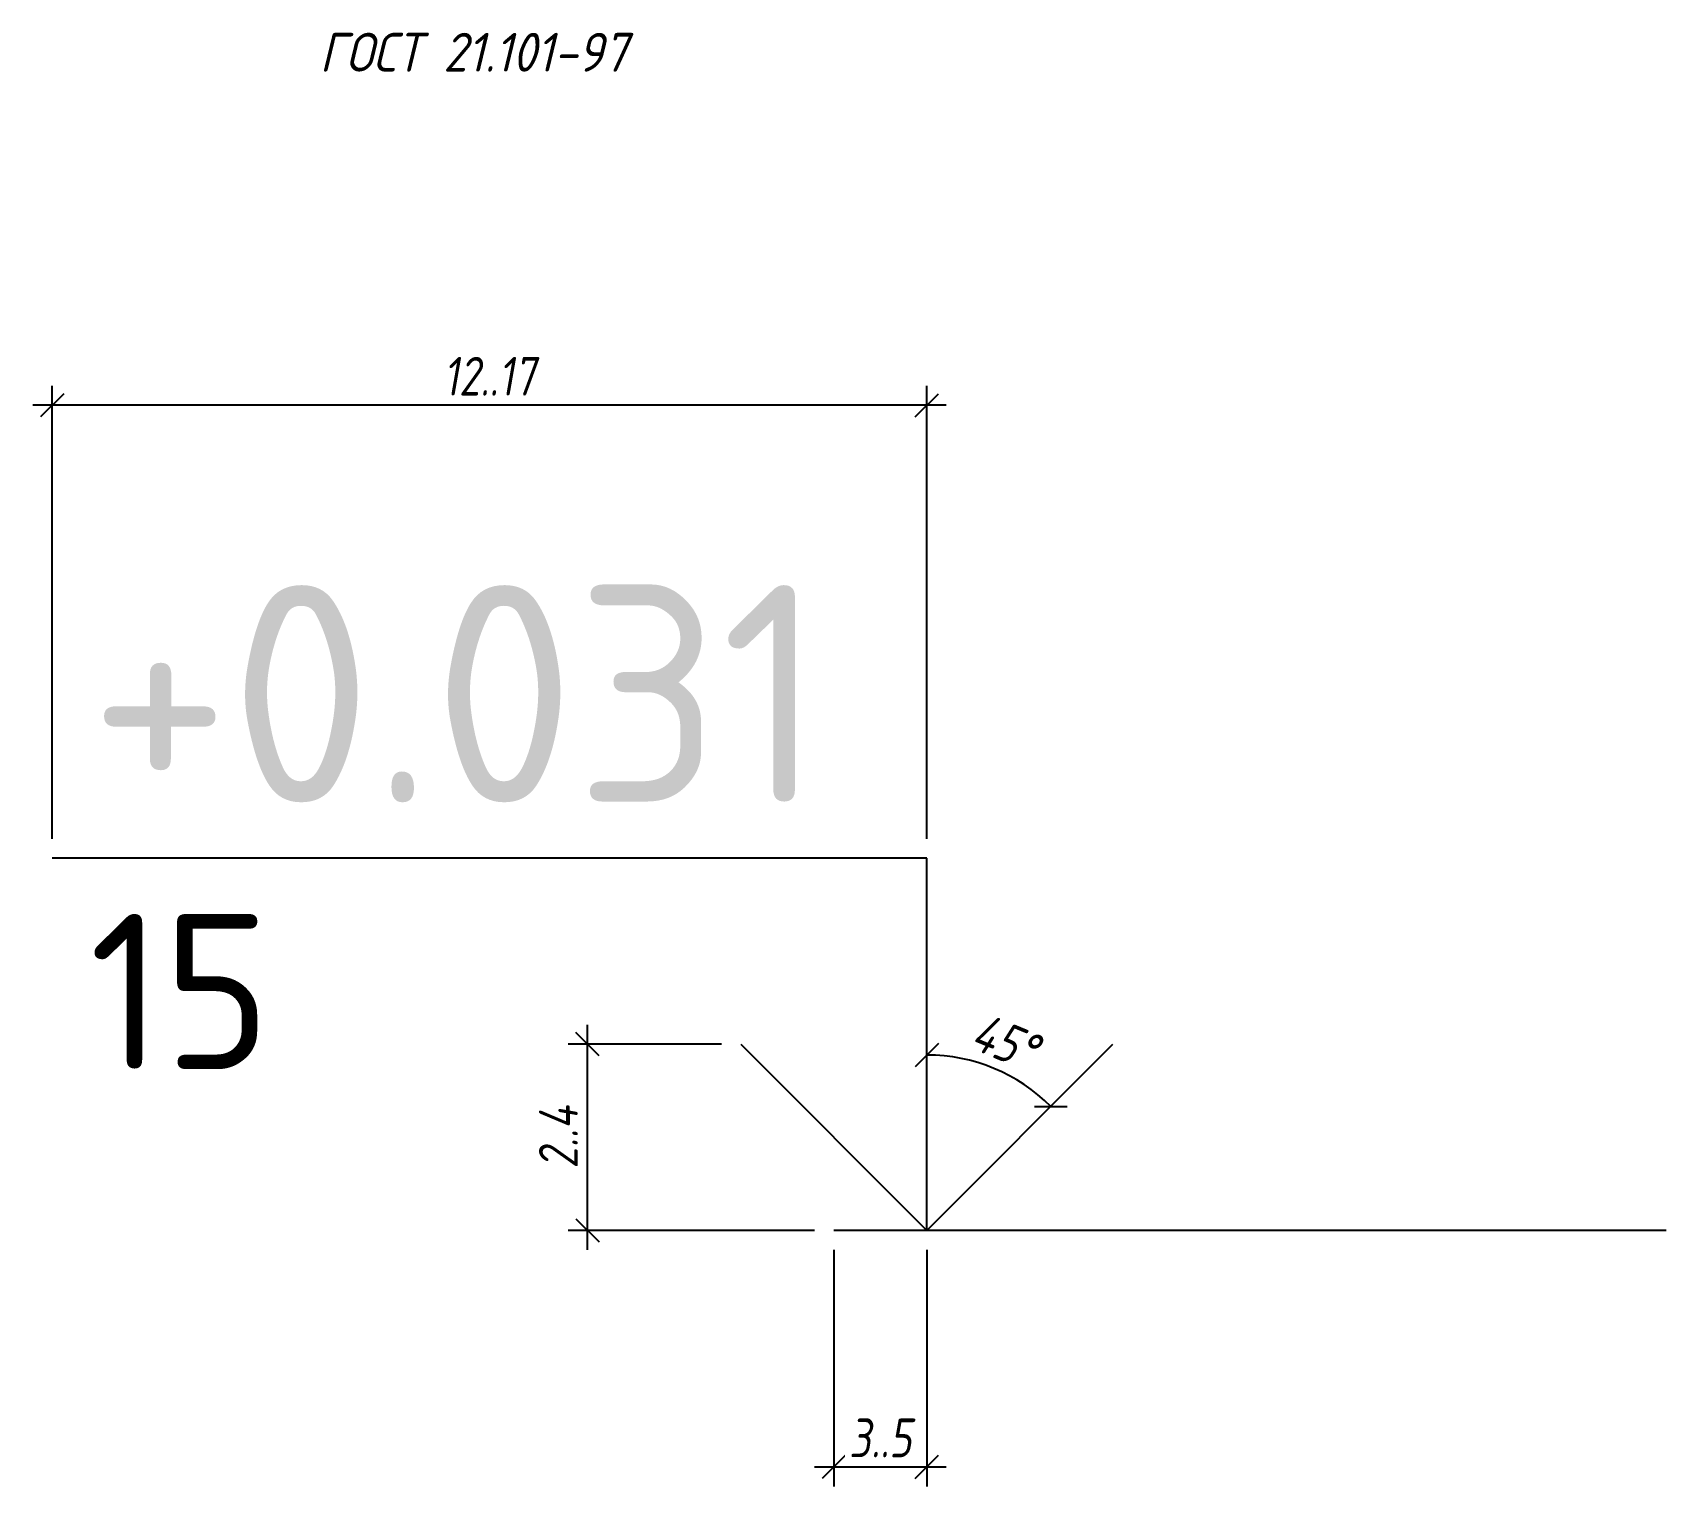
# Model space of a CAD drawing. Header units: metres. Extents: x 4295.2 to 4321.5, y 2626.8 to 2650.2.
import ezdxf

# ---------------------------------------------------------------- set-up
doc = ezdxf.new("R2010")
doc.units = ezdxf.units.M
doc.styles.add('GOST-2.304_Type-B', font='GOST Common.ttf')
doc.styles.add('MpTextStyle', font='isocpeur.ttf', dxfattribs={"width": 0.8, "oblique": 10, "height": 2.5})
doc.styles.add('PIK', font='isocpeui.ttf', dxfattribs={"width": 0.9})
doc.dimstyles.new('MpDimStyle', dxfattribs={"dimscale": 100, "dimtxt": 2.5, "dimasz": 1.5, "dimexe": 1.25, "dimexo": 1.25, "dimtad": 1, "dimdec": 0, "dimdsep": 46, "dimtxsty": 'MpTextStyle', "dimblk": 'OBLIQUE', "dimblk1": 'OBLIQUE', "dimblk2": 'OBLIQUE', "dimcen": 2.5, "dimdle": 1.25, "dimadec": 0, "dimazin": 0, "dimtfac": 1, "dimtdec": 0, "dimtix": 1, "dimtmove": 2, "dimatfit": 3, "dimfxl": 1, "dimtfill": 1, "dimarcsym": 0})

# ---------------------------------------------------------------- blocks, each defined once
blk = doc.blocks.new('_Oblique')
at = {"color": 0, "linetype": 'ByBlock', "lineweight": -2}
blk.add_line((-0.5, -0.5), (0.5, 0.5), dxfattribs=at)
blk = doc.blocks.new('*D6')
at = {"color": 0, "lineweight": -2, "transparency": 16777216}
for p, q in [((4308.063, 2630.624), (4308.063, 2626.811)), ((4309.563, 2630.624), (4309.563, 2626.811)), ((4307.751, 2627.124), (4309.876, 2627.124))]:
    blk.add_line(p, q, dxfattribs=at)
at = {"layer": 'Defpoints', "color": 0, "transparency": 16777216}
for p in [(4308.063, 2630.937, 0.039), (4309.563, 2630.937), (4309.563, 2627.124)]:
    blk.add_point(p, dxfattribs=at)
at = {"color": 0, "lineweight": -2, "transparency": 16777216, "xscale": 0.375, "yscale": 0.375, "zscale": 0.375, "rotation": 180}
blk.add_blockref('_Oblique', (4308.063, 2627.124), dxfattribs=at)
at = {"color": 0, "lineweight": -2, "transparency": 16777216, "xscale": 0.375, "yscale": 0.375, "zscale": 0.375}
blk.add_blockref('_Oblique', (4309.563, 2627.124), dxfattribs=at)
at = {"color": 0, "transparency": 16777216, "insert": (4308.813, 2627.592), "char_height": 0.625, "attachment_point": 5, "style": 'MpTextStyle', "bg_fill": 3, "box_fill_scale": 1.1, "bg_fill_color": 256, "bg_fill_true_color": 13158600, "bg_fill_transparency": 0}
blk.add_mtext('3..5', dxfattribs=at)
blk = doc.blocks.new('*D7')
at = {"color": 0, "lineweight": -2, "transparency": 16777216}
for p, q in [((4304.093, 2630.624), (4304.093, 2634.249)), ((4306.251, 2633.937), (4303.781, 2633.937)), ((4307.751, 2630.937), (4303.781, 2630.937))]:
    blk.add_line(p, q, dxfattribs=at)
at = {"layer": 'Defpoints', "color": 0, "transparency": 16777216}
for p in [(4304.093, 2633.937), (4306.563, 2633.937), (4308.063, 2630.937, 0.039)]:
    blk.add_point(p, dxfattribs=at)
at = {"color": 0, "lineweight": -2, "transparency": 16777216, "xscale": 0.375, "yscale": 0.375, "zscale": 0.375}
for p, rotation in [((4304.093, 2633.937), 90), ((4304.093, 2630.937), 270)]:
    blk.add_blockref('_Oblique', p, dxfattribs=dict(at, rotation=rotation))
at = {"color": 0, "transparency": 16777216, "insert": (4303.624, 2632.437), "char_height": 0.625, "attachment_point": 5, "rotation": 90, "style": 'MpTextStyle', "bg_fill": 3, "box_fill_scale": 1.1, "bg_fill_color": 256, "bg_fill_true_color": 13158600, "bg_fill_transparency": 0}
blk.add_mtext('2..4', dxfattribs=at)
blk = doc.blocks.new('*D8')
at = {"color": 0, "lineweight": -2, "transparency": 16777216}
blk.add_arc((4309.563, 2630.937), 2.826, 45, 90, dxfattribs=at)
at = {"layer": 'Defpoints', "color": 0, "transparency": 16777216}
for p in [(4309.563, 2636.937, 0.039), (4312.563, 2633.937), (4309.563, 2630.937, 0.039), (4309.563, 2630.937)]:
    blk.add_point(p, dxfattribs=at)
at = {"color": 0, "lineweight": -2, "transparency": 16777216, "xscale": 0.375, "yscale": 0.375, "zscale": 0.375}
for p, rotation in [((4309.563, 2633.762), 180.000000000001), ((4311.561, 2632.935), 315.0000000000049)]:
    blk.add_blockref('_Oblique', p, dxfattribs=dict(at, rotation=rotation))
at = {"color": 0, "transparency": 16777216, "insert": (4310.824, 2633.98), "char_height": 0.625, "attachment_point": 5, "rotation": 337.5, "style": 'MpTextStyle', "bg_fill": 3, "box_fill_scale": 1.1, "bg_fill_color": 256, "bg_fill_true_color": 13158600, "bg_fill_transparency": 0}
blk.add_mtext('45°', dxfattribs=at)
at = {"layer": 'Defpoints', "color": 0, "transparency": 16777216}
blk.add_point((4310.976, 2633.384), dxfattribs=at)
blk = doc.blocks.new('*D9')
at = {"color": 0, "lineweight": -2, "transparency": 16777216}
for p, q in [((4295.463, 2637.249), (4295.463, 2644.548)), ((4309.563, 2637.249), (4309.563, 2644.548)), ((4309.876, 2644.235), (4295.151, 2644.235))]:
    blk.add_line(p, q, dxfattribs=at)
at = {"layer": 'Defpoints', "color": 0, "transparency": 16777216}
for p in [(4295.463, 2644.235), (4295.463, 2636.937), (4309.563, 2636.937)]:
    blk.add_point(p, dxfattribs=at)
at = {"color": 0, "lineweight": -2, "transparency": 16777216, "xscale": 0.375, "yscale": 0.375, "zscale": 0.375, "rotation": 180}
blk.add_blockref('_Oblique', (4295.463, 2644.235), dxfattribs=at)
at = {"color": 0, "lineweight": -2, "transparency": 16777216, "xscale": 0.375, "yscale": 0.375, "zscale": 0.375}
blk.add_blockref('_Oblique', (4309.563, 2644.235), dxfattribs=at)
at = {"color": 0, "transparency": 16777216, "insert": (4302.513, 2644.704), "char_height": 0.625, "attachment_point": 5, "style": 'MpTextStyle', "bg_fill": 3, "box_fill_scale": 1.1, "bg_fill_color": 256, "bg_fill_true_color": 13158600, "bg_fill_transparency": 0}
blk.add_mtext('12..17', dxfattribs=at)

msp = doc.modelspace()

# ---------------------------------------------------------------- linework, layer by layer
for points in [[(4309.563, 2636.937), (4295.463, 2636.937)], [(4306.563, 2633.937), (4309.563, 2630.937), (4312.563, 2633.937)]]:
    msp.add_lwpolyline(points)
at = {"elevation": 0.039}
for points in [[(4309.563, 2630.937), (4309.563, 2636.937)], [(4321.481, 2630.937), (4308.063, 2630.937)]]:
    msp.add_lwpolyline(points, dxfattribs=at)

# ---------------------------------------------------------------- texts
at = {"style": 'GOST-2.304_Type-B'}
for s, height, p in [('+0.031', 3.5, (4296.063, 2637.837, 0.039)), ('15', 2.5, (4296.063, 2633.537, 0.039))]:
    msp.add_text(s, height=height, dxfattribs=at).set_placement(p)
at = {"insert": (4299.774, 2650.239), "char_height": 0.625, "attachment_point": 1, "style": 'PIK'}
msp.add_mtext_dynamic_manual_height_columns('ГОСТ 21.101-97', width=9.74215, gutter_width=3.125, heights=[0], dxfattribs=at)

# ---------------------------------------------------------------- next in the draw order: dimensions: what is measured, and where the dimension line sits
dim = msp.add_linear_dim(base=(4309.563, 2627.124), p1=(4308.063, 2630.937, 0.039), p2=(4309.563, 2630.937), text='3..5', dimstyle='MpDimStyle')
dim.commit()
dim.dimension.update_dxf_attribs({"geometry": '*D6', "text_midpoint": (4308.813, 2627.592)})

# ---------------------------------------------------------------- next in the draw order: dimensions: what is measured, and where the dimension line sits
dim = msp.add_angular_dim_2l(base=(4310.976, 2633.384), line1=((4309.563, 2630.937), (4312.563, 2633.937)), line2=((4309.563, 2630.937, 0.039), (4309.563, 2636.937, 0.039)), dimstyle='MpDimStyle', override={"dimscale": 0})
dim.commit()
dim.dimension.update_dxf_attribs({"geometry": '*D8', "text_midpoint": (4310.824, 2633.98)})
dim = msp.add_linear_dim(base=(4304.093, 2633.937), p1=(4308.063, 2630.937, 0.039), p2=(4306.563, 2633.937), angle=90, text='2..4', dimstyle='MpDimStyle')
dim.commit()
dim.dimension.update_dxf_attribs({"geometry": '*D7', "text_midpoint": (4303.624, 2632.437)})

# ---------------------------------------------------------------- next in the draw order: dimensions: what is measured, and where the dimension line sits
dim = msp.add_linear_dim(base=(4295.463, 2644.235), p1=(4309.563, 2636.937), p2=(4295.463, 2636.937), text='12..17', dimstyle='MpDimStyle')
dim.commit()
dim.dimension.update_dxf_attribs({"geometry": '*D9', "text_midpoint": (4302.513, 2644.704)})

doc.saveas('drawing.dxf')
